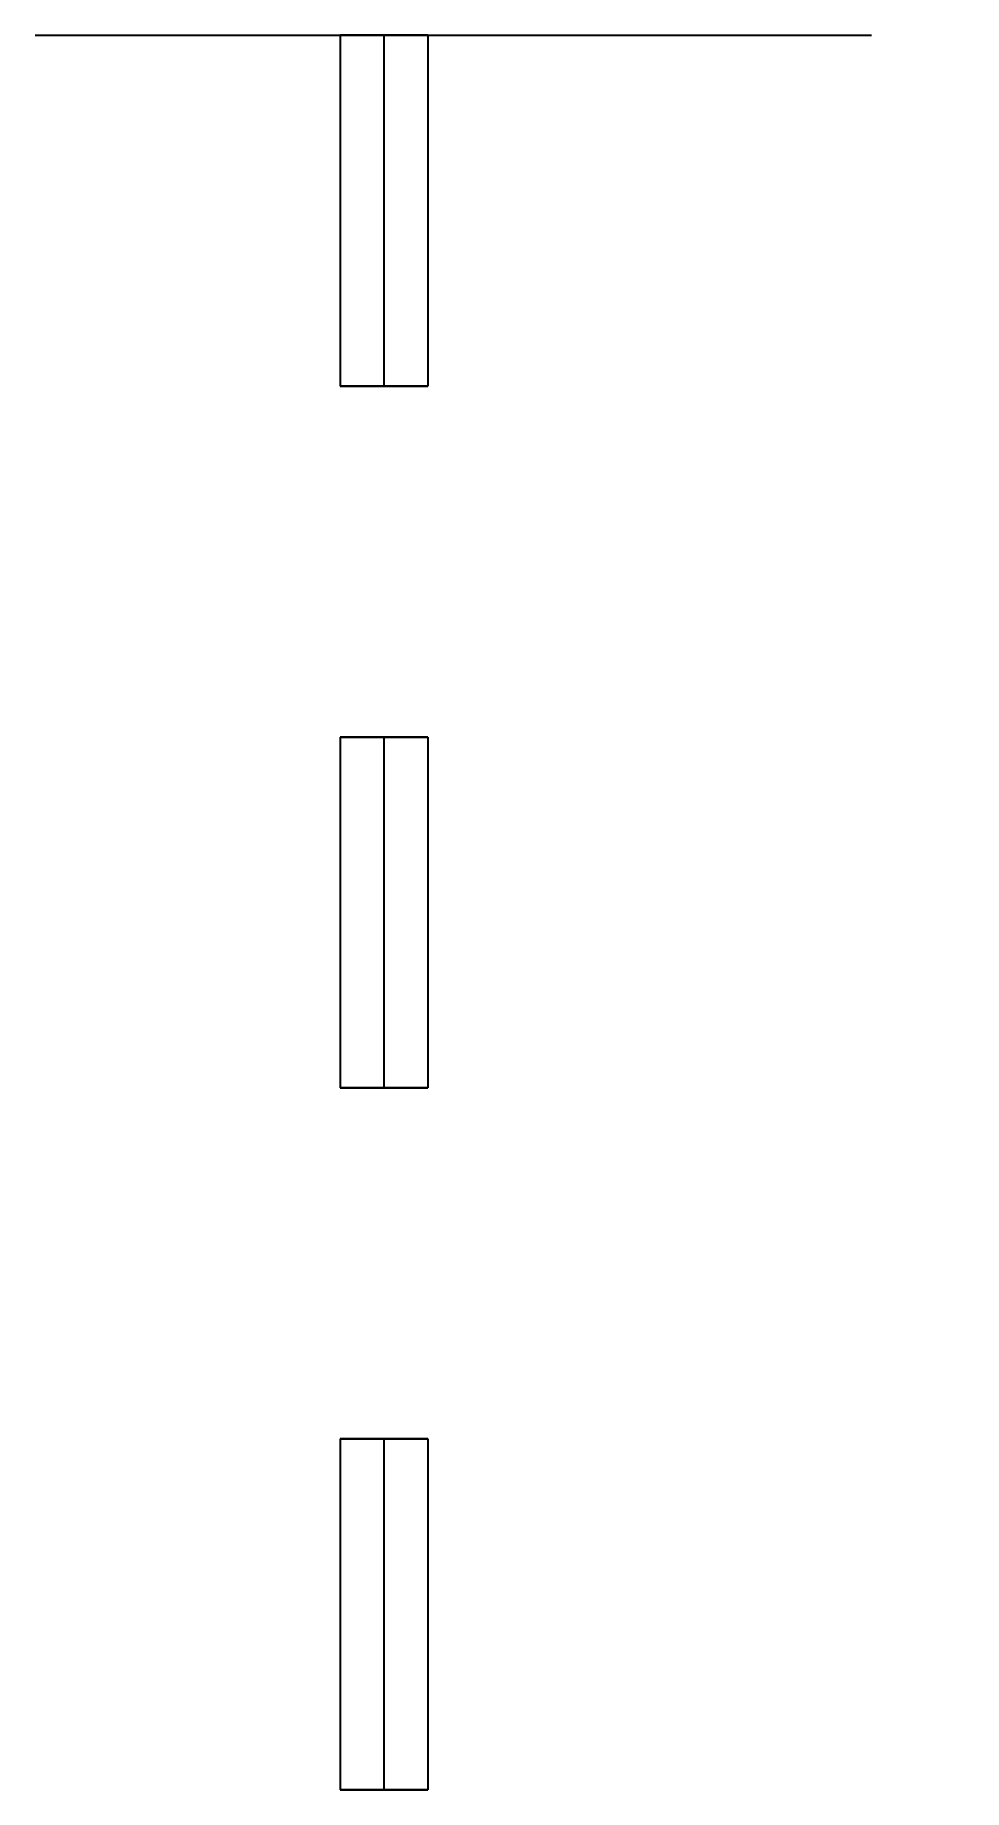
# Model space of a CAD drawing. Header units: millimetres. Extents: x -40 to 66, y -200 to 0.
import ezdxf

# ---------------------------------------------------------------- set-up
doc = ezdxf.new("R2010")
doc.units = ezdxf.units.MM

msp = doc.modelspace()

# ---------------------------------------------------------------- linework, layer by layer
msp.add_line((-39.78, 0), (55.64, 0))
at = {"extrusion": (0, -1, 0)}
for p, q in [((-5, 0), (-5, -40)), ((0, 0, -5), (-5, 0)), ((-5, 0), (0, 0, 5)), ((0, 0), (0, -40)), ((0, 0, 5), (0, -40, 5)), ((0, 0, -5), (0, -40, -5)), ((0, 0, 5), (5, 0)), ((5, 0), (0, 0, -5)), ((5, 0), (5, -40)), ((0, -40, -5), (-5, -40)), ((-5, -40), (0, -40, 5)), ((0, -40, 5), (5, -40)), ((5, -40), (0, -40, -5)), ((-5, -80), (-5, -120)), ((0, -80, -5), (-5, -80)), ((-5, -80), (0, -80, 5)), ((0, -80, -5), (0, -120, -5)), ((0, -80, 5), (0, -120, 5)), ((0, -80), (0, -120)), ((0, -80, 5), (5, -80)), ((5, -80), (0, -80, -5)), ((5, -80), (5, -120)), ((0, -120, -5), (-5, -120)), ((-5, -120), (0, -120, 5)), ((0, -120, 5), (5, -120)), ((5, -120), (0, -120, -5)), ((-5, -160), (-5, -200)), ((0, -160, -5), (-5, -160)), ((-5, -160), (0, -160, 5)), ((0, -160, -5), (0, -200, -5)), ((0, -160, 5), (0, -200, 5)), ((0, -160), (0, -200)), ((0, -160, 5), (5, -160)), ((5, -160), (0, -160, -5)), ((5, -160), (5, -200)), ((0, -200, -5), (-5, -200)), ((-5, -200), (0, -200, 5)), ((0, -200, 5), (5, -200)), ((5, -200), (0, -200, -5))]:
    msp.add_line(p, q, dxfattribs=at)

# ---------------------------------------------------------------- texts
msp.add_text('Y', height=125, dxfattribs=at).set_placement((-41.65, -63.17, 200))

doc.saveas('drawing.dxf')
